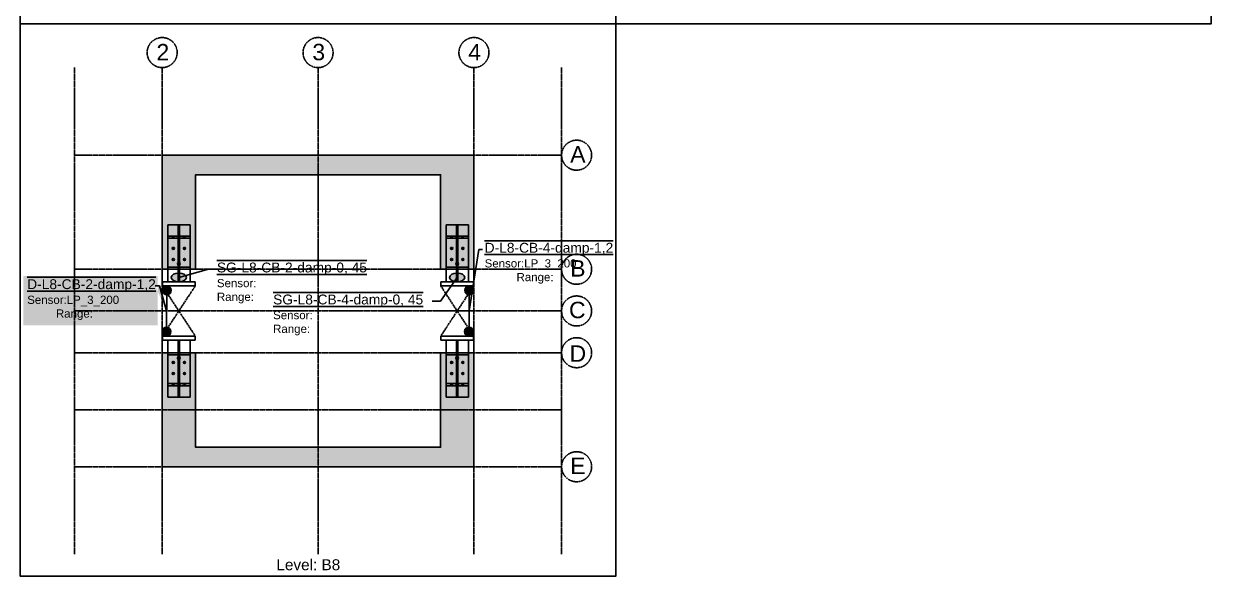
# Model space of a CAD drawing. Header units: millimetres. Extents: x -79526 to 153901, y -45620 to 21119.
# Drawn here: x 288 to 5706, y -11226 to -8703 of the extents above; entities that cross this region are included whole.
import ezdxf
from ezdxf import colors
from ezdxf.entities.mleader import LeaderData, LeaderLine
from ezdxf.math import Vec2, Vec3

# ---------------------------------------------------------------- set-up
doc = ezdxf.new("R2010")
doc.units = ezdxf.units.MM
doc.header["$MEASUREMENT"] = 0
doc.linetypes.add('ACAD_ISO02W100', pattern=[15, 12, -3])
doc.linetypes.add('CENTER', pattern=[50.8, 31.75, -6.35, 6.35, -6.35])
for name, color, linetype in [('greygrid', 252, 'CENTER'), ('notation', 6, 'Continuous'), ('Note', 7, 'Continuous'), ('Plot', 254, 'Continuous')]:
    doc.layers.add(name, color=color, linetype=linetype)
doc.styles.get("Standard").update_dxf_attribs({"font": 'arial.ttf'})
pattern_1 = [(45, (-195877.0656, 854767.8248), (-2.24506403, 2.24506403), [])]
pattern_2 = [(45, (-195927.8656, 854767.8248), (-2.24506403, 2.24506403), [])]
pattern_3 = [(45, (-195877.0656, 854818.6248), (-2.24506403, 2.24506403), [])]
pattern_4 = [(45, (-195927.8656, 854818.6248), (-2.24506403, 2.24506403), [])]
pattern_5 = [(45, (-195877.0656, 854869.4248), (-2.24506403, 2.24506403), [])]
pattern_6 = [(45, (-195927.8656, 854869.4248), (-2.24506403, 2.24506403), [])]
pattern_7 = [(45, (-392203.9746, -202687.967), (-2.24506403, 2.24506403), [])]
pattern_8 = [(45, (-392203.9746, -202808.617), (-2.24506403, 2.24506403), [])]
pattern_9 = [(45, (-194607.0656, 854767.8248), (-2.24506403, 2.24506403), [])]
pattern_10 = [(45, (-194657.8656, 854767.8248), (-2.24506403, 2.24506403), [])]
pattern_11 = [(45, (-194607.0656, 854818.6248), (-2.24506403, 2.24506403), [])]
pattern_12 = [(45, (-194657.8656, 854818.6248), (-2.24506403, 2.24506403), [])]
pattern_13 = [(45, (-194607.0656, 854869.4248), (-2.24506403, 2.24506403), [])]
pattern_14 = [(45, (-194657.8656, 854869.4248), (-2.24506403, 2.24506403), [])]
pattern_15 = [(45, (-390933.9746, -202687.967), (-2.24506403, 2.24506403), [])]
pattern_16 = [(45, (-390933.9746, -202808.617), (-2.24506403, 2.24506403), [])]
pattern_17 = [(45, (-12858.80775, -30388.00262), (-0.08838834765, 0.08838834765), [])]

msp = doc.modelspace()

# ---------------------------------------------------------------- hatches: boundary and pattern name
h = msp.add_hatch(color=1)
h.dxf.hatch_style = 1
edge = h.paths.add_edge_path()
edge.add_ellipse((-1720.8, -9861.2), major_axis=(35, 0), ratio=0.571429, start_angle=94.9171, end_angle=265.0829)
edge.add_line((-1723.8, -9881.1), (-1723.8, -9841.2))
edge = h.paths.add_edge_path()
edge.add_ellipse((-1720.8, -9861.2), major_axis=(35, 0), ratio=0.571429, start_angle=25.5671, end_angle=85.0829)
edge.add_line((-1717.8, -9841.2), (-1717.8, -9860.3))
edge.add_line((-1717.8, -9860.3), (-1689.2, -9852.5))
edge = h.paths.add_edge_path()
edge.add_line((-1717.8, -9860.3), (-1717.8, -9881.1))
edge.add_ellipse((-1720.8, -9861.2), major_axis=(35, 0), ratio=0.571429, start_angle=274.9171, end_angle=385.5671)
edge.add_line((-1689.2, -9852.5), (-1717.8, -9860.3))
edge = h.paths.add_edge_path()
edge.add_ellipse((-1720.8, -9861.2), major_axis=(35, 0), ratio=0.571429, start_angle=265.0829, end_angle=274.9171)
edge.add_line((-1717.8, -9881.1), (-1717.8, -9841.2))
edge.add_ellipse((-1720.8, -9861.2), major_axis=(35, 0), ratio=0.571429, start_angle=85.0829, end_angle=94.9171)
edge.add_line((-1723.8, -9841.2), (-1723.8, -9881.1))
edge = h.paths.add_edge_path()
edge.add_ellipse((-450.8, -9861.2), major_axis=(35, 0), ratio=0.571429, start_angle=94.9171, end_angle=248.1427)
edge.add_line((-463.8, -9879.7), (-453.8, -9865.4))
edge.add_line((-453.8, -9865.4), (-453.8, -9841.2))
edge = h.paths.add_edge_path()
edge.add_ellipse((-450.8, -9861.2), major_axis=(35, 0), ratio=0.571429, start_angle=274.9171, end_angle=445.0829)
edge.add_line((-447.8, -9841.2), (-447.8, -9881.1))
edge = h.paths.add_edge_path()
edge.add_ellipse((-450.8, -9861.2), major_axis=(35, 0), ratio=0.571429, start_angle=265.0829, end_angle=274.9171)
edge.add_line((-447.8, -9881.1), (-447.8, -9841.2))
edge.add_ellipse((-450.8, -9861.2), major_axis=(35, 0), ratio=0.571429, start_angle=85.0829, end_angle=94.9171)
edge.add_line((-453.8, -9841.2), (-453.8, -9881.1))
edge = h.paths.add_edge_path()
edge.add_line((-453.8, -9865.4), (-463.8, -9879.7))
edge.add_ellipse((-450.8, -9861.2), major_axis=(35, 0), ratio=0.571429, start_angle=248.1427, end_angle=265.0829)
edge.add_line((-453.8, -9881.1), (-453.8, -9865.4))
edge = h.paths.add_edge_path()
edge.add_line((286.6, -10080.3), (898.6, -10080.3))
edge.add_line((898.6, -10080.3), (898.6, -9854.3))
edge.add_line((898.6, -9854.3), (286.6, -9854.3))
edge.add_line((286.6, -9854.3), (286.6, -10080.3))
edge.add_line((908, -9900.2), (887.9, -9900.2))
edge.add_line((940.4, -10014.4), (908, -9900.2))
edge.add_line((940.4, -10014.4), (940.4, -10014.5))
edge.add_line((940.4, -10014.5), (940.3, -10014.4))
edge.add_line((940.3, -10014.4), (940.4, -10014.4))
h.paths.add_polyline_path([(1427.6, -11225.3), (1743.8, -11225.3), (1743.8, -11122.3), (1427.6, -11122.3)], flags=9)
h.paths.add_polyline_path([(2758.6, -10287.5), (2871.8, -10287.5), (2871.8, -10132.9), (2758.6, -10132.9)], flags=9)
h.paths.add_polyline_path([(2756.7, -10089), (2869.9, -10089), (2869.9, -9934.4), (2756.7, -9934.4)], flags=9)
h.paths.add_polyline_path([(2299.3, -8911.3), (2395.1, -8911.3), (2395.1, -8756.8), (2299.3, -8756.8)], flags=9)
h.paths.add_polyline_path([(1586.5, -8910.8), (1682.2, -8910.8), (1682.2, -8756.3), (1586.5, -8756.3)], flags=9)
h.paths.add_polyline_path([(876.3, -8911.5), (972.1, -8911.5), (972.1, -8756.9), (876.3, -8756.9)], flags=9)
h.paths.add_polyline_path([(2761.7, -9898.5), (2869.1, -9898.5), (2869.1, -9743.9), (2761.7, -9743.9)], flags=9)
h.paths.add_polyline_path([(2761.4, -10800.2), (2868.8, -10800.2), (2868.8, -10645.6), (2761.4, -10645.6)], flags=9)
h.paths.add_polyline_path([(2762.4, -9377.8), (2870.1, -9377.8), (2870.1, -9223.2), (2762.4, -9223.2)], flags=9)
at = {"true_color": 0x939598}
h = msp.add_hatch(dxfattribs=at)
h.set_pattern_fill('ANSI31', color=252)
h.set_pattern_definition(pattern_17)
h.paths.add_polyline_path([(1072.2, -9824), (1072.2, -9392.2), (2189.8, -9392.2), (2189.8, -9824), (2342.2, -9824), (2342.2, -9303.3), (919.8, -9303.3), (919.8, -9824)])
h = msp.add_hatch(color=1)
h.dxf.hatch_style = 1
edge = h.paths.add_edge_path()
edge.add_ellipse((996, -9861.2), major_axis=(35, 0), ratio=0.571429, start_angle=274.9171, end_angle=385.5671)
edge.add_line((1027.6, -9852.5), (999, -9860.3))
edge.add_line((999, -9860.3), (999, -9881.1))
edge = h.paths.add_edge_path()
edge.add_ellipse((996, -9861.2), major_axis=(35, 0), ratio=0.571429, start_angle=25.5671, end_angle=85.0829)
edge.add_line((999, -9841.2), (999, -9860.3))
edge.add_line((999, -9860.3), (1027.6, -9852.5))
edge = h.paths.add_edge_path()
edge.add_ellipse((996, -9861.2), major_axis=(35, 0), ratio=0.571429, start_angle=85.0829, end_angle=94.9171)
edge.add_line((993, -9841.2), (993, -9881.1))
edge.add_ellipse((996, -9861.2), major_axis=(35, 0), ratio=0.571429, start_angle=265.0829, end_angle=270)
edge.add_ellipse((996, -9861.2), major_axis=(35, 0), ratio=0.571429, start_angle=270, end_angle=274.9171)
edge.add_line((999, -9881.1), (999, -9841.2))
edge = h.paths.add_edge_path()
edge.add_ellipse((996, -9861.2), major_axis=(35, 0), ratio=0.571429, start_angle=94.9171, end_angle=265.0829)
edge.add_line((993, -9881.1), (993, -9841.2))
edge = h.paths.add_edge_path()
edge.add_ellipse((2266, -9861.2), major_axis=(35, 0), ratio=0.571429, start_angle=85.0829, end_angle=94.9171)
edge.add_line((2263, -9841.2), (2263, -9881.1))
edge.add_ellipse((2266, -9861.2), major_axis=(35, 0), ratio=0.571429, start_angle=265.0829, end_angle=270)
edge.add_ellipse((2266, -9861.2), major_axis=(35, 0), ratio=0.571429, start_angle=270, end_angle=274.9171)
edge.add_line((2269, -9881.1), (2269, -9841.2))
edge = h.paths.add_edge_path()
edge.add_ellipse((2266, -9861.2), major_axis=(35, 0), ratio=0.571429, start_angle=94.9171, end_angle=248.1427)
edge.add_line((2253, -9879.7), (2263, -9865.4))
edge.add_line((2263, -9865.4), (2263, -9841.2))
edge = h.paths.add_edge_path()
edge.add_line((2263, -9865.4), (2253, -9879.7))
edge.add_ellipse((2266, -9861.2), major_axis=(35, 0), ratio=0.571429, start_angle=248.1427, end_angle=265.0829)
edge.add_line((2263, -9881.1), (2263, -9865.4))
edge = h.paths.add_edge_path()
edge.add_ellipse((2266, -9861.2), major_axis=(35, 0), ratio=0.571429, start_angle=274.9171, end_angle=445.0829)
edge.add_line((2269, -9841.2), (2269, -9881.1))
h = msp.add_hatch()
h.set_pattern_fill('ANSI31', color=1)
h.set_pattern_definition([(45, (-12511.6256, -26450.9024), (-0.08838834765, 0.08838834765), [])])
edge = h.paths.add_edge_path()
edge.add_arc((941, -9920.2), 20, 0, 360)
edge = h.paths.add_edge_path()
edge.add_arc((939.8, -10108.9), 20, 0, 360)
h = msp.add_hatch()
h.set_pattern_fill('ANSI31', color=1)
h.set_pattern_definition([(45, (-11131.6256, -26450.9024), (-0.08838834765, 0.08838834765), [])])
edge = h.paths.add_edge_path()
edge.add_arc((2321, -9920.2), 20, 0, 360)
edge = h.paths.add_edge_path()
edge.add_arc((2319.8, -10108.9), 20, 0, 360)
h = msp.add_hatch(dxfattribs=at)
h.set_pattern_fill('ANSI31', color=252)
h.set_pattern_definition(pattern_17)
h.paths.add_polyline_path([(1072.2, -10205), (1072.2, -10636.8), (2189.8, -10636.8), (2189.8, -10205), (2342.2, -10205), (2342.2, -10725.7), (919.8, -10725.7), (919.8, -10205)])
at = {"layer": 'Note', "true_color": 0x000000}
h = msp.add_hatch(dxfattribs=at)
h.set_pattern_fill('ANSI31', color=18, angle=360)
h.set_pattern_definition(pattern_2)
h.paths.add_polyline_path([(975.4, -9678, 1), (965.9, -9678, 1)])
h = msp.add_hatch(dxfattribs=at)
h.set_pattern_fill('ANSI31', color=18, angle=360)
h.set_pattern_definition(pattern_1)
h.paths.add_polyline_path([(1026.2, -9678, 1), (1016.7, -9678, 1)])
h = msp.add_hatch(dxfattribs=at)
h.set_pattern_fill('ANSI31', color=18, angle=360)
h.set_pattern_definition(pattern_10)
h.paths.add_polyline_path([(2245.4, -9678, 1), (2235.9, -9678, 1)])
h = msp.add_hatch(dxfattribs=at)
h.set_pattern_fill('ANSI31', color=18, angle=360)
h.set_pattern_definition(pattern_9)
h.paths.add_polyline_path([(2296.2, -9678, 1), (2286.7, -9678, 1)])
h = msp.add_hatch(dxfattribs=at)
h.set_pattern_fill('ANSI31', color=18, angle=360)
h.set_pattern_definition(pattern_4)
h.paths.add_polyline_path([(975.4, -9728.8, 1), (965.9, -9728.8, 1)])
h = msp.add_hatch(dxfattribs=at)
h.set_pattern_fill('ANSI31', color=18, angle=360)
h.set_pattern_definition(pattern_3)
h.paths.add_polyline_path([(1026.2, -9728.8, 1), (1016.7, -9728.8, 1)])
h = msp.add_hatch(dxfattribs=at)
h.set_pattern_fill('ANSI31', color=18, angle=360)
h.set_pattern_definition(pattern_12)
h.paths.add_polyline_path([(2245.4, -9728.8, 1), (2235.9, -9728.8, 1)])
h = msp.add_hatch(dxfattribs=at)
h.set_pattern_fill('ANSI31', color=18, angle=360)
h.set_pattern_definition(pattern_11)
h.paths.add_polyline_path([(2296.2, -9728.8, 1), (2286.7, -9728.8, 1)])
h = msp.add_hatch(dxfattribs=at)
h.set_pattern_fill('ANSI31', color=18, angle=360)
h.set_pattern_definition(pattern_6)
h.paths.add_polyline_path([(975.4, -9779.6, 1), (965.9, -9779.6, 1)])
h = msp.add_hatch(dxfattribs=at)
h.set_pattern_fill('ANSI31', color=18, angle=360)
h.set_pattern_definition(pattern_5)
h.paths.add_polyline_path([(1026.2, -9779.6, 1), (1016.7, -9779.6, 1)])
h = msp.add_hatch(dxfattribs=at)
h.set_pattern_fill('ANSI31', color=18, angle=360)
h.set_pattern_definition(pattern_14)
h.paths.add_polyline_path([(2245.4, -9779.6, 1), (2235.9, -9779.6, 1)])
h = msp.add_hatch(dxfattribs=at)
h.set_pattern_fill('ANSI31', color=18, angle=360)
h.set_pattern_definition(pattern_13)
h.paths.add_polyline_path([(2296.2, -9779.6, 1), (2286.7, -9779.6, 1)])
h = msp.add_hatch(dxfattribs=at)
h.set_pattern_fill('ANSI31', color=18, angle=360)
h.set_pattern_definition(pattern_6)
h.paths.add_polyline_path([(975.4, -10249.5, 1), (965.9, -10249.5, 1)])
h = msp.add_hatch(dxfattribs=at)
h.set_pattern_fill('ANSI31', color=18, angle=360)
h.set_pattern_definition(pattern_5)
h.paths.add_polyline_path([(1026.2, -10249.5, 1), (1016.7, -10249.5, 1)])
h = msp.add_hatch(dxfattribs=at)
h.set_pattern_fill('ANSI31', color=18, angle=360)
h.set_pattern_definition(pattern_14)
h.paths.add_polyline_path([(2245.4, -10249.5, 1), (2235.9, -10249.5, 1)])
h = msp.add_hatch(dxfattribs=at)
h.set_pattern_fill('ANSI31', color=18, angle=360)
h.set_pattern_definition(pattern_13)
h.paths.add_polyline_path([(2296.2, -10249.5, 1), (2286.7, -10249.5, 1)])
h = msp.add_hatch(dxfattribs=at)
h.set_pattern_fill('ANSI31', color=18, angle=360)
h.set_pattern_definition(pattern_4)
h.paths.add_polyline_path([(975.4, -10300.3, 1), (965.9, -10300.3, 1)])
h = msp.add_hatch(dxfattribs=at)
h.set_pattern_fill('ANSI31', color=18, angle=360)
h.set_pattern_definition(pattern_2)
h.paths.add_polyline_path([(975.4, -10351.1, 1), (965.9, -10351.1, 1)])
h = msp.add_hatch(dxfattribs=at)
h.set_pattern_fill('ANSI31', color=18, angle=360)
h.set_pattern_definition(pattern_3)
h.paths.add_polyline_path([(1026.2, -10300.3, 1), (1016.7, -10300.3, 1)])
h = msp.add_hatch(dxfattribs=at)
h.set_pattern_fill('ANSI31', color=18, angle=360)
h.set_pattern_definition(pattern_1)
h.paths.add_polyline_path([(1026.2, -10351.1, 1), (1016.7, -10351.1, 1)])
h = msp.add_hatch(dxfattribs=at)
h.set_pattern_fill('ANSI31', color=18, angle=360)
h.set_pattern_definition(pattern_12)
h.paths.add_polyline_path([(2245.4, -10300.3, 1), (2235.9, -10300.3, 1)])
h = msp.add_hatch(dxfattribs=at)
h.set_pattern_fill('ANSI31', color=18, angle=360)
h.set_pattern_definition(pattern_10)
h.paths.add_polyline_path([(2245.4, -10351.1, 1), (2235.9, -10351.1, 1)])
h = msp.add_hatch(dxfattribs=at)
h.set_pattern_fill('ANSI31', color=18, angle=360)
h.set_pattern_definition(pattern_11)
h.paths.add_polyline_path([(2296.2, -10300.3, 1), (2286.7, -10300.3, 1)])
h = msp.add_hatch(dxfattribs=at)
h.set_pattern_fill('ANSI31', color=18, angle=360)
h.set_pattern_definition(pattern_9)
h.paths.add_polyline_path([(2296.2, -10351.1, 1), (2286.7, -10351.1, 1)])
at = {"layer": 'Plot', "ltscale": 0.1}
h = msp.add_hatch(dxfattribs=at)
h.set_pattern_fill('ANSI31', color=256)
h.set_pattern_definition(pattern_7)
h.paths.add_polyline_path([(1002.4, -9678, 1), (989.7, -9678, 1)])
h = msp.add_hatch(dxfattribs=at)
h.set_pattern_fill('ANSI31', color=256)
h.set_pattern_definition(pattern_15)
h.paths.add_polyline_path([(2272.4, -9678, 1), (2259.7, -9678, 1)])
h = msp.add_hatch(dxfattribs=at)
h.set_pattern_fill('ANSI31', color=256)
h.set_pattern_definition(pattern_8)
h.paths.add_polyline_path([(1002.4, -9798.6, 1), (989.7, -9798.6, 1)])
h = msp.add_hatch(dxfattribs=at)
h.set_pattern_fill('ANSI31', color=256)
h.set_pattern_definition(pattern_16)
h.paths.add_polyline_path([(2272.4, -9798.6, 1), (2259.7, -9798.6, 1)])
h = msp.add_hatch(dxfattribs=at)
h.set_pattern_fill('ANSI31', color=256)
h.set_pattern_definition(pattern_8)
h.paths.add_polyline_path([(1002.4, -10230.4, 1), (989.7, -10230.4, 1)])
h = msp.add_hatch(dxfattribs=at)
h.set_pattern_fill('ANSI31', color=256)
h.set_pattern_definition(pattern_16)
h.paths.add_polyline_path([(2272.4, -10230.4, 1), (2259.7, -10230.4, 1)])
h = msp.add_hatch(dxfattribs=at)
h.set_pattern_fill('ANSI31', color=256)
h.set_pattern_definition(pattern_7)
h.paths.add_polyline_path([(1002.4, -10351.1, 1), (989.7, -10351.1, 1)])
h = msp.add_hatch(dxfattribs=at)
h.set_pattern_fill('ANSI31', color=256)
h.set_pattern_definition(pattern_15)
h.paths.add_polyline_path([(2272.4, -10351.1, 1), (2259.7, -10351.1, 1)])

# ---------------------------------------------------------------- linework, layer by layer
for p, q in [((919.8, -9824), (919.8, -9303.3)), ((919.8, -9303.3), (2342.2, -9303.3)), ((1072.2, -9824), (919.8, -9824)), ((2342.2, -9824), (2189.8, -9824)), ((919.8, -10725.7), (919.8, -10205)), ((2342.2, -10725.7), (919.8, -10725.7))]:
    msp.add_line(p, q)
at = {"color": 1}
for p, q in [((941, -9920.2), (939.8, -10108.9)), ((2321, -9920.2), (2319.8, -10108.9))]:
    msp.add_line(p, q, dxfattribs=at)
for points in [[(272.6, -6181), (2989.4, -6181), (2989.4, -8703.3), (272.6, -8703.3)], [(2989.4, -6181), (5706.2, -6181), (5706.2, -8703.3), (2989.4, -8703.3)], [(272.6, -8703.3), (2989.4, -8703.3), (2989.4, -11225.7), (272.6, -11225.7)]]:
    msp.add_lwpolyline(points, close=True)
for points in [[(1072.2, -9824), (1072.2, -9392.2), (2189.8, -9392.2), (2189.8, -9824), (2342.2, -9824), (2342.2, -9303.3), (919.8, -9303.3), (919.8, -9824), (1072.2, -9824)], [(1072.2, -10205), (1072.2, -10636.8), (2189.8, -10636.8), (2189.8, -10205), (2342.2, -10205), (2342.2, -10725.7), (919.8, -10725.7), (919.8, -10205), (1072.2, -10205)]]:
    msp.add_lwpolyline(points)
for centre in [(941, -9920.2), (2321, -9920.2), (939.8, -10108.9), (2319.8, -10108.9)]:
    msp.add_circle(centre, 20, dxfattribs=at)
for centre in [(996, -9861.2), (2266, -9861.2)]:
    msp.add_ellipse(centre, major_axis=(35, 0), ratio=0.571429, dxfattribs=at)
at = {"layer": 'greygrid', "lineweight": -2, "ltscale": 0.2}
for p, q in [((519.8, -8903.3), (519.8, -11125.7)), ((919.8, -8903.3), (919.8, -11125.7)), ((1631, -8903.3), (1631, -11125.7)), ((2342.2, -8903.3), (2342.2, -11125.7)), ((2742.2, -8903.3), (2742.2, -11125.7)), ((2742.2, -9303.3), (519.8, -9303.3)), ((2742.2, -9824), (519.8, -9824)), ((2742.2, -10014.5), (519.8, -10014.5)), ((2742.2, -10205), (519.8, -10205)), ((2742.2, -10465.4), (519.8, -10465.4)), ((2742.2, -10725.7), (519.8, -10725.7))]:
    msp.add_line(p, q, dxfattribs=at)
at = {"layer": 'greygrid', "ltscale": 0.2}
for centre in [(919.8, -8834.8), (1631, -8834.8), (2342.2, -8834.8), (2810.7, -9303.3), (2810.7, -9824), (2810.7, -10014.5), (2810.7, -10205), (2810.7, -10725.7)]:
    msp.add_circle(centre, 68.5, dxfattribs=at)
at = {"layer": 'Note'}
for p, q in [((919.8, -9303.3), (2342.2, -9303.3)), ((919.8, -9303.3), (919.8, -9824)), ((2342.2, -9303.3), (2342.2, -9824)), ((1072.2, -9392.2), (2189.8, -9392.2)), ((1072.2, -9824), (1072.2, -9392.2)), ((2189.8, -9824), (2189.8, -9392.2)), ((919.8, -9824), (1072.2, -9824)), ((919.8, -9824), (1072.2, -9824)), ((2189.8, -9824), (2342.2, -9824)), ((2189.8, -9824), (2342.2, -9824)), ((921, -9881.2), (921, -9900.2)), ((1071, -9900.2), (921, -9900.2)), ((1071, -9881.2), (1071, -9900.2)), ((2191, -9881.2), (2191, -9900.2)), ((2341, -9900.2), (2191, -9900.2)), ((2341, -9881.2), (2341, -9900.2)), ((1071, -10128.8), (921, -10128.8)), ((921, -10147.9), (921, -10128.8)), ((1071, -10147.9), (1071, -10128.8)), ((2341, -10128.8), (2191, -10128.8)), ((2191, -10147.9), (2191, -10128.8)), ((2341, -10147.9), (2341, -10128.8)), ((919.8, -10725.7), (919.8, -10205)), ((919.8, -10205), (1072.2, -10205)), ((919.8, -10205), (1072.2, -10205)), ((1072.2, -10205), (1072.2, -10636.8)), ((2189.8, -10205), (2189.8, -10636.8)), ((2189.8, -10205), (2342.2, -10205)), ((2189.8, -10205), (2342.2, -10205)), ((2342.2, -10725.7), (2342.2, -10205)), ((1072.2, -10636.8), (2189.8, -10636.8)), ((919.8, -10725.7), (2342.2, -10725.7))]:
    msp.add_line(p, q, dxfattribs=at)
for centre in [(970.6, -9678), (1021.4, -9678), (2240.6, -9678), (2291.4, -9678), (970.6, -9728.8), (1021.4, -9728.8), (2240.6, -9728.8), (2291.4, -9728.8), (970.6, -9779.6), (1021.4, -9779.6), (2240.6, -9779.6), (2291.4, -9779.6), (970.6, -10249.5), (1021.4, -10249.5), (2240.6, -10249.5), (2291.4, -10249.5), (970.6, -10300.3), (970.6, -10351.1), (1021.4, -10300.3), (1021.4, -10351.1), (2240.6, -10300.3), (2240.6, -10351.1), (2291.4, -10300.3), (2291.4, -10351.1)]:
    msp.add_circle(centre, 4.76, dxfattribs=at)
at = {"layer": 'Plot'}
for p, q in [((945, -9881.2), (945, -9621.3)), ((1047, -9621.3), (945, -9621.3)), ((1047, -9881.2), (1047, -9621.3)), ((2215, -9881.2), (2215, -9621.3)), ((2317, -9621.3), (2215, -9621.3)), ((2317, -9881.2), (2317, -9621.3)), ((945, -9673.2), (993, -9673.2)), ((945, -9682.7), (993, -9682.7)), ((1047, -9673.2), (999, -9673.2)), ((1047, -9682.7), (999, -9682.7)), ((2215, -9673.2), (2263, -9673.2)), ((2215, -9682.7), (2263, -9682.7)), ((2317, -9673.2), (2269, -9673.2)), ((2317, -9682.7), (2269, -9682.7)), ((945, -9814.5), (993, -9814.5)), ((945, -9824), (993, -9824)), ((1047, -9814.5), (999, -9814.5)), ((1047, -9824), (999, -9824)), ((2215, -9814.5), (2263, -9814.5)), ((2215, -9824), (2263, -9824)), ((2317, -9814.5), (2269, -9814.5)), ((2317, -9824), (2269, -9824)), ((1071, -9881.2), (921, -9881.2)), ((2341, -9881.2), (2191, -9881.2)), ((1071, -10147.9), (921, -10147.9)), ((945, -10147.9), (945, -10407.7)), ((1047, -10147.9), (1047, -10407.7)), ((2341, -10147.9), (2191, -10147.9)), ((2215, -10147.9), (2215, -10407.7)), ((2317, -10147.9), (2317, -10407.7)), ((945, -10205), (993, -10205)), ((945, -10214.5), (993, -10214.5)), ((1047, -10205), (999, -10205)), ((1047, -10214.5), (999, -10214.5)), ((2215, -10205), (2263, -10205)), ((2215, -10214.5), (2263, -10214.5)), ((2317, -10205), (2269, -10205)), ((2317, -10214.5), (2269, -10214.5)), ((945, -10346.3), (993, -10346.3)), ((1047, -10346.3), (999, -10346.3)), ((2215, -10346.3), (2263, -10346.3)), ((2317, -10346.3), (2269, -10346.3)), ((945, -10355.8), (993, -10355.8)), ((1047, -10355.8), (999, -10355.8)), ((2215, -10355.8), (2263, -10355.8)), ((2317, -10355.8), (2269, -10355.8)), ((1047, -10407.7), (945, -10407.7)), ((2317, -10407.7), (2215, -10407.7))]:
    msp.add_line(p, q, dxfattribs=at)
at = {"layer": 'Plot', "linetype": 'ACAD_ISO02W100', "ltscale": 0.5}
for p, q in [((993, -9621.3), (993, -9881.2)), ((999, -9621.3), (999, -9881.2)), ((2263, -9621.3), (2263, -9881.2)), ((2269, -9621.3), (2269, -9881.2)), ((993, -10407.7), (993, -10147.9)), ((999, -10407.7), (999, -10147.9)), ((2263, -10407.7), (2263, -10147.9)), ((2269, -10407.7), (2269, -10147.9))]:
    msp.add_line(p, q, dxfattribs=at)
at = {"layer": 'Plot', "ltscale": 0.1}
for p, q in [((945, -9671.6), (945, -9684.3)), ((2215, -9671.6), (2215, -9684.3)), ((919.8, -9824), (945, -9824)), ((2189.8, -9824), (2215, -9824)), ((945, -10357.4), (945, -10344.7)), ((2215, -10357.4), (2215, -10344.7))]:
    msp.add_line(p, q, dxfattribs=at)
at = {"layer": 'Plot', "color": 5, "linetype": 'CENTER', "ltscale": 0.2}
for p, q in [((1071, -9900.2), (921, -10128.8)), ((921, -9900.2), (1071, -10128.8)), ((2341, -9900.2), (2191, -10128.8)), ((2191, -9900.2), (2341, -10128.8))]:
    msp.add_line(p, q, dxfattribs=at)
at = {"layer": 'Plot', "ltscale": 0.1}
for centre in [(996, -9678), (2266, -9678), (996, -9798.6), (2266, -9798.6), (996, -10230.4), (2266, -10230.4), (996, -10351.1), (2266, -10351.1)]:
    msp.add_circle(centre, 6.35, dxfattribs=at)

# ---------------------------------------------------------------- texts
at = {"layer": 'greygrid', "color": 251, "lineweight": -2, "ltscale": 0.2, "true_color": 0x525252, "char_height": 75, "attachment_point": 5}
for s, insert in [('2', (923, -8832.9)), ('3', (1634.2, -8832.9)), ('4', (2345.4, -8832.9)), ('A', (2816.4, -9299.3)), ('B', (2816.4, -9820)), ('C', (2813.8, -10010.5)), ('D', (2816.4, -10209)), ('E', (2816.4, -10721.7))]:
    msp.add_mtext_dynamic_manual_height_columns(s, width=22.5, gutter_width=50, heights=[0], dxfattribs=dict(at, insert=insert))
at = {"layer": 'greygrid', "lineweight": -2, "ltscale": 0.2, "insert": (1586.7, -11173.4), "char_height": 50, "attachment_point": 5}
msp.add_mtext_dynamic_manual_height_columns('Level: B8', width=676.289, gutter_width=50, heights=[0], dxfattribs=at)

# ---------------------------------------------------------------- leaders
at = {"layer": 'notation'}
ml = msp.add_multileader_mtext('Standard', dxfattribs=at)
ml.set_content('\\pxsm1,ql;{\\H0.9x;\\L\\OD-L8-CB-4-damp-1,2\\H0.83333x;\\l\\o\\PSensor:LP_3_200                     Range:}', color=256)
ml.set_leader_properties()
ml.build(insert=Vec2(0, 0))
ml.multileader.update_dxf_attribs({"dogleg_length": 0.36, "arrow_head_size": 0.18})
ctx = ml.context
ctx.base_point, ctx.char_height, ctx.arrow_head_size, ctx.landing_gap_size, ctx.plane_origin = Vec3(2381.2, -9734), 50, 0.18, 0.09, Vec3(2541.9, -9695)
ctx.text_align_type = 2
notes = []
notes.append((ctx, [(1, (1, 1, 0), (2364.8, -9734), (1, 0), 16.4, [(0, [(2320.4, -10014.5)], 0, [])])]))
ctx.mtext.insert, ctx.mtext.rotation, ctx.mtext.width, ctx.mtext.defined_height, ctx.mtext.alignment, ctx.mtext.flow_direction = Vec3(2960.1, -9703.4), 6.283185, 569.037, 173.1, 3, 5
ml = msp.add_multileader_mtext('Standard', dxfattribs=at)
ml.set_content('\\pxsm1;{\\H0.9x;\\L\\OSG-L8-CB-2-damp-0, 45}\\P\\pql;{\\H0.75x;Sensor:                     \\PRange:}', color=256)
ml.set_leader_properties()
ml.build(insert=Vec2(0, 0))
ml.multileader.update_dxf_attribs({"dogleg_length": 0.36, "arrow_head_size": 0.18})
ctx = ml.context
ctx.base_point, ctx.char_height, ctx.arrow_head_size, ctx.landing_gap_size, ctx.plane_origin = Vec3(1169.4, -9824), 50, 0.18, 0.09, Vec3(-1869.5, -9325.5)
notes.append((ctx, [(0, (1, 1, 0), (1131.9, -9824), (1, 0), 37.5, [(0, [(996, -9861.2)], 0, [])])]))
ctx.mtext.insert, ctx.mtext.width, ctx.mtext.defined_height, ctx.mtext.flow_direction = Vec3(1169.5, -9793.5), 726.088, 231.1, 5
ml = msp.add_multileader_mtext('Standard', dxfattribs=at)
ml.set_content('\\pxsm1,ql;{\\H0.9x;\\L\\OD-L8-CB-2-damp-1,2\\H0.83333x;\\l\\o\\PSensor:LP_3_200                     Range:}', color=256)
ml.set_leader_properties()
ml.build(insert=Vec2(0, 0))
ml.multileader.update_dxf_attribs({"dogleg_length": 0.36, "arrow_head_size": 0.18})
ctx = ml.context
ctx.base_point, ctx.char_height, ctx.arrow_head_size, ctx.landing_gap_size, ctx.plane_origin = Vec3(308.9, -9900.2), 50, 0.18, 0.09, Vec3(-718.4, -9172.9)
ctx.text_align_type = 2
notes.append((ctx, [(0, (1, 1, 0), (908, -9900.2), (-1, 0), 20.1, [(0, [(940.4, -10014.5)], 0, [])])]))
ctx.mtext.insert, ctx.mtext.rotation, ctx.mtext.width, ctx.mtext.defined_height, ctx.mtext.alignment, ctx.mtext.flow_direction = Vec3(887.8, -9869.7), 6.283185, 583.779, 173.1, 3, 5
ml = msp.add_multileader_mtext('Standard', dxfattribs=at)
ml.set_content('\\pxsm1,ql;{\\H0.9x;\\L\\OSG-L8-CB-4-damp-0, 45\\H0.83333x;\\l\\o\\PSensor:                     \\PRange:}', color=256)
ml.set_leader_properties()
ml.build(insert=Vec2(0, 0))
ml.multileader.update_dxf_attribs({"dogleg_length": 0.36, "arrow_head_size": 0.18})
ctx = ml.context
ctx.base_point, ctx.char_height, ctx.arrow_head_size, ctx.landing_gap_size, ctx.plane_origin = Vec3(1472.4, -9970.2), 50, 0.18, 0.09, Vec3(2804.6, -9847.5)
ctx.text_align_type = 2
notes.append((ctx, [(0, (1, 1, 0), (2189.5, -9970.2), (-1, 0), 37.5, [(0, [(2266, -9861.2)], 0, [])])]))
ctx.mtext.insert, ctx.mtext.rotation, ctx.mtext.width, ctx.mtext.defined_height, ctx.mtext.alignment, ctx.mtext.flow_direction = Vec3(2151.9, -9939.6), 6.283185, 725.889, 231.1, 3, 5
for ctx, leaders in notes:
    for number, flags, end, landing, length, lines in leaders:
        leader = LeaderData()
        leader.index, (leader.has_last_leader_line, leader.has_dogleg_vector, leader.attachment_direction) = number, flags
        leader.last_leader_point, leader.dogleg_vector, leader.dogleg_length = Vec3(end), Vec3(landing), length
        for number, points, colour, breaks in lines:
            line = LeaderLine()
            line.index, line.vertices, line.color, line.breaks = number, Vec3.list(points), colors.encode_raw_color(colour), breaks
            leader.lines.append(line)
        ctx.leaders.append(leader)

doc.saveas('drawing.dxf')
